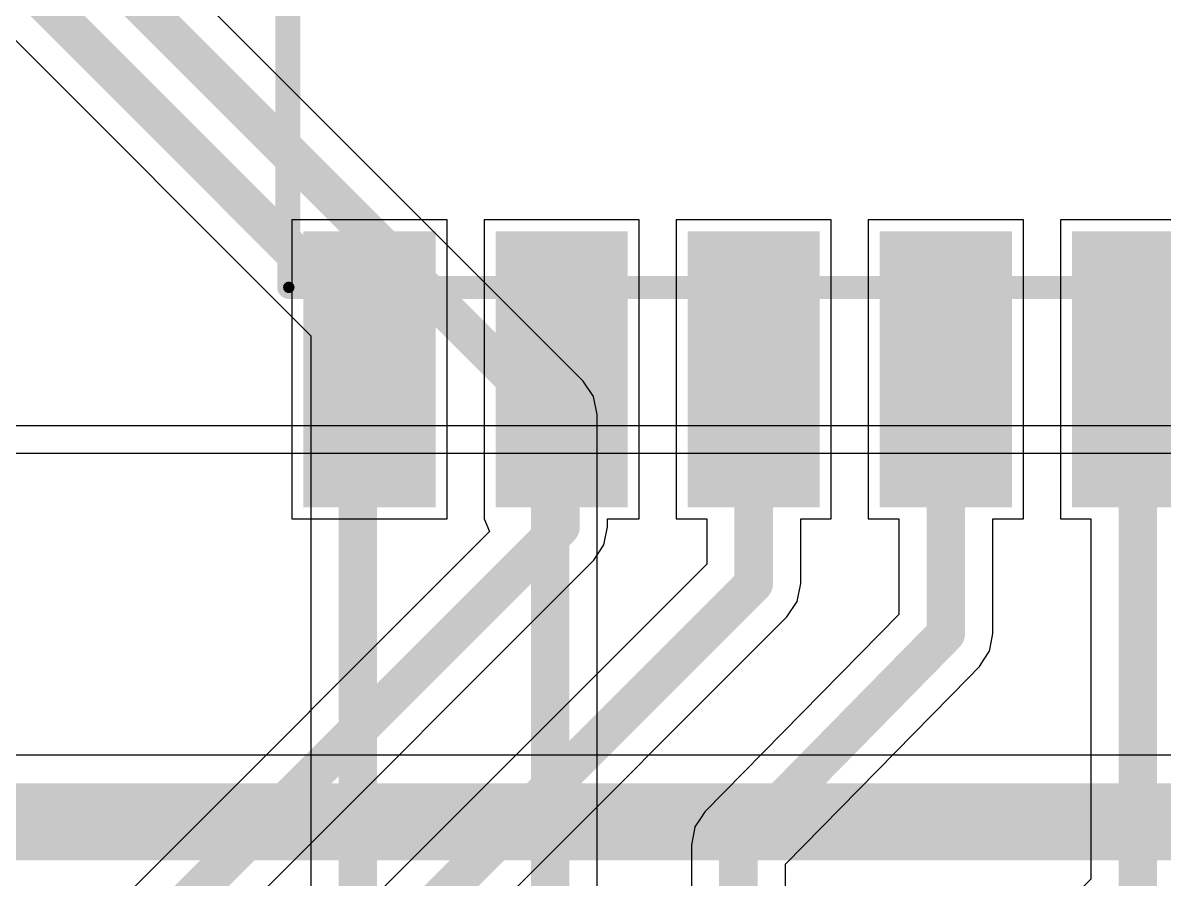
# Model space of a CAD drawing. Header units: inches. Extents: x -0.1 to 17.9, y -0.8 to 4.8.
# Drawn here: x 1.7888 to 2.0858, y 0.558 to 0.7808 of the extents above; entities that cross this region are included whole.
import ezdxf

# ---------------------------------------------------------------- set-up
doc = ezdxf.new("R2010")
doc.units = ezdxf.units.IN
doc.header["$MEASUREMENT"] = 0
for name, color, linetype in [('Bottom Layer 1', 5, 'Continuous'), ('Pad Holes', 156, 'Continuous'), ('PWR+Signal', 76, 'Continuous'), ('Top 3D Body', 56, 'Continuous'), ('Top Layer 1', 1, 'Continuous'), ('Top Overlay', 2, 'Continuous'), ('Top Paste', 8, 'Continuous'), ('Top Solder', 216, 'Continuous')]:
    doc.layers.add(name, color=color, linetype=linetype)

# ---------------------------------------------------------------- blocks, each defined once
blk = doc.blocks.new('SOIC_14_119')
at = {"layer": 'Top Layer 1'}
for points in [[(0.07441, 0.03681), (0.07441, 0.06319), (0.13819, 0.06319), (0.13819, 0.03681)], [(0.07441, -0.01319), (0.07441, 0.01319), (0.13819, 0.01319), (0.13819, -0.01319)], [(0.07441, -0.06319), (0.07441, -0.03681), (0.13819, -0.03681), (0.13819, -0.06319)], [(0.07441, -0.11319), (0.07441, -0.08681), (0.13819, -0.08681), (0.13819, -0.11319)], [(0.07441, -0.16319), (0.07441, -0.13681), (0.13819, -0.13681), (0.13819, -0.16319)]]:
    blk.add_hatch(color=1, dxfattribs=at).paths.add_polyline_path(points)
at = {"layer": 'Top Paste'}
for points in [[(0.07441, 0.03681), (0.07441, 0.06319), (0.13819, 0.06319), (0.13819, 0.03681)], [(0.07441, -0.01319), (0.07441, 0.01319), (0.13819, 0.01319), (0.13819, -0.01319)], [(0.07441, -0.06319), (0.07441, -0.03681), (0.13819, -0.03681), (0.13819, -0.06319)], [(0.07441, -0.11319), (0.07441, -0.08681), (0.13819, -0.08681), (0.13819, -0.11319)], [(0.07441, -0.16319), (0.07441, -0.13681), (0.13819, -0.13681), (0.13819, -0.16319)]]:
    blk.add_hatch(color=8, dxfattribs=at).paths.add_polyline_path(points)
at = {"layer": 'Top Solder'}
for points in [[(0.07041, 0.03281), (0.07041, 0.06719), (0.14219, 0.06719), (0.14219, 0.03281)], [(0.07041, -0.01719), (0.07041, 0.01719), (0.14219, 0.01719), (0.14219, -0.01719)], [(0.07041, -0.06719), (0.07041, -0.03281), (0.14219, -0.03281), (0.14219, -0.06719)], [(0.07041, -0.11719), (0.07041, -0.08281), (0.14219, -0.08281), (0.14219, -0.11719)], [(0.07041, -0.16719), (0.07041, -0.13281), (0.14219, -0.13281), (0.14219, -0.16719)]]:
    blk.add_hatch(color=216, dxfattribs=at).paths.add_polyline_path(points)
at = {"layer": 'Top Overlay'}
blk.add_lwpolyline([(0.074, -0.172, 0.005, 0.005, 0), (-0.071, -0.172, 0.005, 0.005, 0)], format="xyseb", dxfattribs=at)
blk.add_lwpolyline([(0.07275, -0.172, 0.0025, 0.0025, 1), (0.07525, -0.172, 0.0025, 0.0025, 1)], format="xyseb", close=True, dxfattribs=at)

msp = doc.modelspace()

# ---------------------------------------------------------------- hatches: boundary and pattern name
at = {"layer": 'Pad Holes'}
h = msp.add_hatch(color=7, dxfattribs=at)
edge = h.paths.add_edge_path()
edge.add_arc((1.858, 0.712), 0.0015, 0, 360)
h = msp.add_hatch(color=7, dxfattribs=at)
edge = h.paths.add_edge_path()
edge.add_arc((1.858, 0.712), 0.0015, 0, 360)
at = {"layer": 'Top 3D Body'}
h = msp.add_hatch(color=56, dxfattribs=at)
edge = h.paths.add_edge_path()
edge.add_arc((1.858, 0.712), 0.0015, 0, 360)
h = msp.add_hatch(color=56, dxfattribs=at)
edge = h.paths.add_edge_path()
edge.add_arc((1.858, 0.712), 0.0015, 0, 360)

# ---------------------------------------------------------------- linework, layer by layer
at = {"layer": 'Bottom Layer 1'}
for p, q in [((1.34902, 1.21411), (1.86377, 0.69937)), ((1.93465, 0.68759), (1.41224, 1.21001)), ((1.86377, 0.69937), (1.86377, 0.50594)), ((1.9373, 0.68362), (1.93465, 0.68759)), ((1.93824, 0.67894), (1.9373, 0.68362)), ((1.93824, 0.53017), (1.93824, 0.67894))]:
    msp.add_line(p, q, dxfattribs=at)
for points in [[(1.35767, 1.22276, 0.01, 0.01, 0), (1.876, 0.70443, 0.01, 0.01, 0)], [(1.4, 1.20494, 0.01, 0.01, 0), (1.926, 0.67894, 0.01, 0.01, 0)], [(1.876, 0.45, 0.01, 0.01, 0), (1.876, 0.70443, 0.01, 0.01, 0)], [(1.926, 0.50994, 0.01, 0.01, 0), (1.926, 0.67894, 0.01, 0.01, 0)]]:
    msp.add_lwpolyline(points, format="xyseb", dxfattribs=at)
for points in [[(1.8735, 0.70443, 0.005, 0.005, 1), (1.8785, 0.70443, 0.005, 0.005, 1)], [(1.8735, 0.70443, 0.005, 0.005, 1), (1.8785, 0.70443, 0.005, 0.005, 1)], [(1.9235, 0.67894, 0.005, 0.005, 1), (1.9285, 0.67894, 0.005, 0.005, 1)], [(1.9235, 0.67894, 0.005, 0.005, 1), (1.9285, 0.67894, 0.005, 0.005, 1)]]:
    msp.add_lwpolyline(points, format="xyseb", close=True, dxfattribs=at)
at = {"layer": 'PWR+Signal'}
for p, q in [((3.556, 0.676), (0.249, 0.676)), ((0.62286, 0.66886), (3.556, 0.66886)), ((2.11769, 0.59027), (1.75324, 0.59027))]:
    msp.add_line(p, q, dxfattribs=at)
msp.add_lwpolyline([(1.74606, 0.57294, 0.02, 0.02, 0), (2.125, 0.57294, 0.02, 0.02, 0)], format="xyseb", dxfattribs=at)
at = {"layer": 'Top 3D Body'}
for points in [[(1.858, 0.712, 0.006, 0.006, 0), (1.858, 0.868, 0.006, 0.006, 0)], [(1.858, 0.712, 0.006, 0.006, 0), (2.202, 0.712, 0.006, 0.006, 0)]]:
    msp.add_lwpolyline(points, format="xyseb", dxfattribs=at)
msp.add_lwpolyline([(1.8565, 0.712, 0.003, 0.003, 1), (1.8595, 0.712, 0.003, 0.003, 1)], format="xyseb", close=True, dxfattribs=at)
msp.add_lwpolyline([(1.8565, 0.712, 0.003, 0.003, 1), (1.8595, 0.712, 0.003, 0.003, 1)], format="xyseb", close=True, dxfattribs=at)
at = {"layer": 'Top Layer 1'}
for p, q in [((1.89919, 0.72959), (1.85881, 0.72959)), ((1.85881, 0.72959), (1.85881, 0.65181)), ((1.89919, 0.65181), (1.89919, 0.72959)), ((1.94919, 0.72959), (1.90881, 0.72959)), ((1.90881, 0.72959), (1.90881, 0.65181)), ((1.94919, 0.65181), (1.94919, 0.72959)), ((1.99919, 0.72959), (1.95881, 0.72959)), ((1.95881, 0.72959), (1.95881, 0.65181)), ((1.99919, 0.65181), (1.99919, 0.72959)), ((2.04919, 0.72959), (2.00881, 0.72959)), ((2.00881, 0.72959), (2.00881, 0.65181)), ((2.04919, 0.65181), (2.04919, 0.72959)), ((2.09919, 0.72959), (2.05881, 0.72959)), ((2.05881, 0.72959), (2.05881, 0.65181)), ((1.85881, 0.65181), (1.89919, 0.65181)), ((1.90881, 0.65181), (1.90881, 0.65181)), ((1.90881, 0.65181), (1.9102, 0.64845)), ((1.94096, 0.64967), (1.94096, 0.65181)), ((1.94096, 0.65181), (1.94919, 0.65181)), ((1.95881, 0.65181), (1.96677, 0.65181)), ((1.96677, 0.65181), (1.96677, 0.64001)), ((1.99124, 0.63494), (1.99124, 0.65181)), ((1.99124, 0.65181), (1.99919, 0.65181)), ((2.00881, 0.65181), (2.01677, 0.65181)), ((2.01677, 0.65181), (2.01677, 0.62693)), ((2.04124, 0.62192), (2.04124, 0.65181)), ((2.04124, 0.65181), (2.04919, 0.65181)), ((2.05881, 0.65181), (2.06677, 0.65181)), ((2.06677, 0.65181), (2.06677, 0.55807)), ((1.9102, 0.64845), (1.81635, 0.55459)), ((1.94003, 0.64499), (1.94096, 0.64967)), ((1.93738, 0.64102), (1.94003, 0.64499)), ((1.83724, 0.54087), (1.93738, 0.64102)), ((1.96677, 0.64001), (1.86635, 0.53959)), ((1.9903, 0.63026), (1.99124, 0.63494)), ((1.98765, 0.62629), (1.9903, 0.63026)), ((2.01677, 0.62693), (1.96627, 0.57551)), ((1.88724, 0.52587), (1.98765, 0.62629)), ((2.04078, 0.61963), (2.04124, 0.62192)), ((2.04035, 0.61734), (2.04078, 0.61963)), ((2.03773, 0.61335), (2.03901, 0.6153)), ((2.03901, 0.6153), (2.0403, 0.61724)), ((2.0403, 0.61724), (2.04032, 0.61729)), ((2.04032, 0.61729), (2.04035, 0.61734)), ((2.03486, 0.61043), (2.03773, 0.61335)), ((1.98724, 0.56194), (2.03486, 0.61043)), ((2.03486, 0.61043), (2.03486, 0.61043)), ((1.96499, 0.57356), (1.9637, 0.57162)), ((1.96627, 0.57551), (1.96499, 0.57356)), ((1.96366, 0.57152), (1.96322, 0.56923)), ((1.96369, 0.57157), (1.96366, 0.57152)), ((1.9637, 0.57162), (1.96369, 0.57157)), ((1.96322, 0.56923), (1.96277, 0.56694)), ((1.96277, 0.56694), (1.96277, 0.50967)), ((1.98724, 0.50968), (1.98724, 0.56194)), ((2.06677, 0.55807), (2.03865, 0.52995))]:
    msp.add_line(p, q, dxfattribs=at)
for points in [[(1.92873, 0.69043, 0.01, 0.01, 0), (1.929, 0.6907, 0.01, 0.01, 0)], [(1.92873, 0.64967, 0.01, 0.01, 0), (1.92873, 0.69043, 0.01, 0.01, 0)], [(1.979, 0.63494, 0.01, 0.01, 0), (1.979, 0.6907, 0.01, 0.01, 0)], [(2.029, 0.62192, 0.01, 0.01, 0), (2.029, 0.6907, 0.01, 0.01, 0)], [(2.079, 0.553, 0.01, 0.01, 0), (2.079, 0.6907, 0.01, 0.01, 0)], [(1.825, 0.54594, 0.01, 0.01, 0), (1.92873, 0.64967, 0.01, 0.01, 0)], [(1.875, 0.53094, 0.01, 0.01, 0), (1.979, 0.63494, 0.01, 0.01, 0)], [(2.02614, 0.619, 0.01, 0.01, 0), (2.029, 0.62192, 0.01, 0.01, 0)], [(1.975, 0.56694, 0.01, 0.01, 0), (2.02614, 0.619, 0.01, 0.01, 0)], [(1.975, 0.45202, 0.01, 0.01, 0), (1.975, 0.56694, 0.01, 0.01, 0)]]:
    msp.add_lwpolyline(points, format="xyseb", dxfattribs=at)
for points in [[(1.92623, 0.69043, 0.005, 0.005, 1), (1.93123, 0.69043, 0.005, 0.005, 1)], [(1.92623, 0.69043, 0.005, 0.005, 1), (1.93123, 0.69043, 0.005, 0.005, 1)], [(1.9265, 0.6907, 0.005, 0.005, 1), (1.9315, 0.6907, 0.005, 0.005, 1)], [(1.9765, 0.6907, 0.005, 0.005, 1), (1.9815, 0.6907, 0.005, 0.005, 1)], [(2.0265, 0.6907, 0.005, 0.005, 1), (2.0315, 0.6907, 0.005, 0.005, 1)], [(2.0765, 0.6907, 0.005, 0.005, 1), (2.0815, 0.6907, 0.005, 0.005, 1)], [(1.92623, 0.64967, 0.005, 0.005, 1), (1.93123, 0.64967, 0.005, 0.005, 1)], [(1.92623, 0.64967, 0.005, 0.005, 1), (1.93123, 0.64967, 0.005, 0.005, 1)], [(1.9765, 0.63494, 0.005, 0.005, 1), (1.9815, 0.63494, 0.005, 0.005, 1)], [(1.9765, 0.63494, 0.005, 0.005, 1), (1.9815, 0.63494, 0.005, 0.005, 1)], [(2.0265, 0.62192, 0.005, 0.005, 1), (2.0315, 0.62192, 0.005, 0.005, 1)], [(2.0265, 0.62192, 0.005, 0.005, 1), (2.0315, 0.62192, 0.005, 0.005, 1)], [(2.02364, 0.619, 0.005, 0.005, 1), (2.02864, 0.619, 0.005, 0.005, 1)], [(2.02364, 0.619, 0.005, 0.005, 1), (2.02864, 0.619, 0.005, 0.005, 1)], [(1.9725, 0.56694, 0.005, 0.005, 1), (1.9775, 0.56694, 0.005, 0.005, 1)], [(1.9725, 0.56694, 0.005, 0.005, 1), (1.9775, 0.56694, 0.005, 0.005, 1)]]:
    msp.add_lwpolyline(points, format="xyseb", close=True, dxfattribs=at)

# ---------------------------------------------------------------- block references
at = {"rotation": 270}
msp.add_blockref('SOIC_14_119', (2.029, 0.797), dxfattribs=at)

doc.saveas('drawing.dxf')
